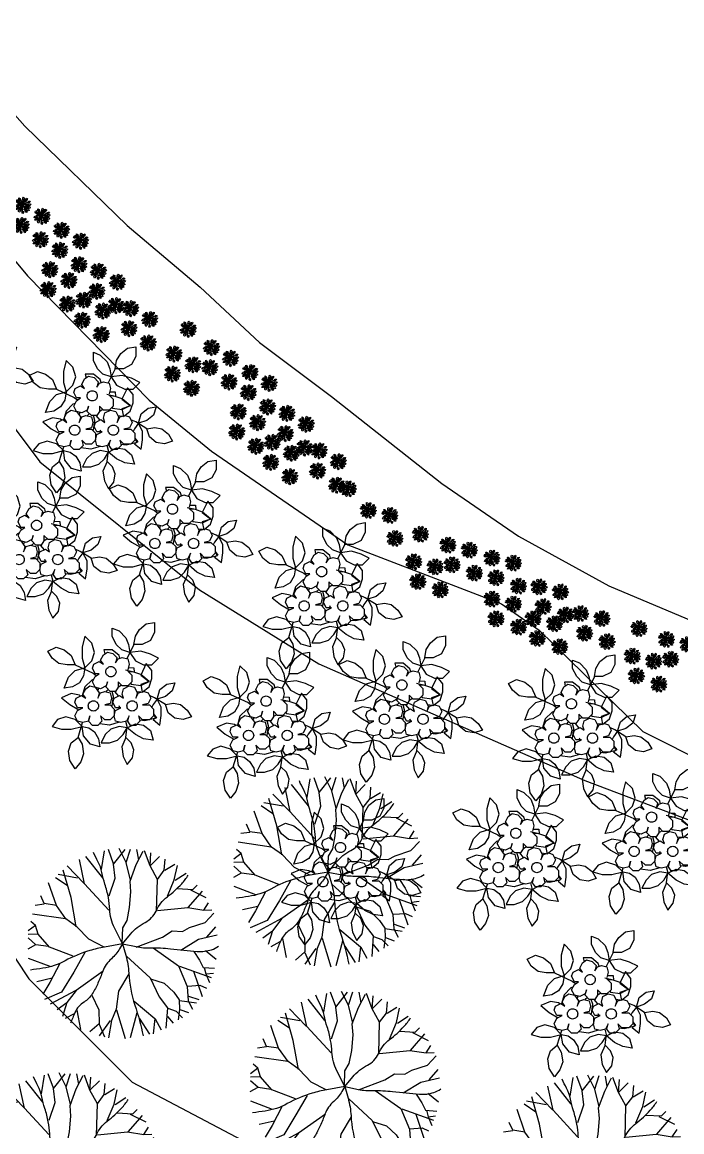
# Model space of a CAD drawing. Header units: millimetres. Extents: x 1101 to 4203, y 1053 to 1744.
# Drawn here: x 1254.37 to 1271.26, y 1560.61 to 1589.04 of the extents above; entities that cross this region are included whole.
import ezdxf

# ---------------------------------------------------------------- set-up
doc = ezdxf.new("R2010")
doc.units = ezdxf.units.MM
for name, color, linetype in [('01_Fina', 7, 'Continuous'), ('03_Gruesa', 7, 'Continuous'), ('NEW_PLANTS', 7, 'Continuous')]:
    doc.layers.add(name, color=color, linetype=linetype)
doc.styles.get("Standard").update_dxf_attribs({"font": 'arial.ttf'})

# ---------------------------------------------------------------- blocks, each defined once
blk = doc.blocks.new('shrubs1')
at = {"color": 70}
for points in [[(4341.3, 946.2, -0.243115), (4336, 947.1, -0.399574), (4341, 948.9, -0.151757), (4338.9, 947.7, -0.102993), (4341.3, 946.2, 4.231592)], [(4340.8, 952, -0.243115), (4338.9, 955.2, -0.399574), (4342.1, 953.4, -0.151757), (4340.5, 953.9, -0.102993), (4340.8, 952, 4.231592)], [(4343.6, 948, -0.243115), (4340.4, 949.8, -0.399574), (4344, 949.9, -0.151757), (4342.4, 949.5, -0.102993), (4343.6, 948, 4.231592)], [(4343.5, 951.8, -0.243115), (4341, 956.5, -0.399574), (4345.5, 953.8, -0.151757), (4343.2, 954.6, -0.102993), (4343.5, 951.8, 4.231592)], [(4344.5, 955, -0.243115), (4344.4, 958.8, -0.399574), (4346.3, 955.6, -0.151757), (4345.2, 956.8, -0.102993), (4344.5, 955, 4.231592)], [(4347, 950.2, -0.338305), (4347.7, 953.8, -0.306628), (4349.1, 949.7, -0.198031), (4347.9, 952, -0.284575), (4347, 950.2, 2.19888)], [(4349.4, 953.6, -0.243115), (4351.5, 958.5, -0.399574), (4352.1, 953.3, -0.151757), (4351.3, 955.6, -0.102993), (4349.4, 953.6, 4.231592)], [(4351.4, 952, -0.243115), (4354.6, 953.9, -0.399574), (4352.8, 950.6, -0.151757), (4353.3, 952.3, -0.102993), (4351.4, 952, 4.231592)], [(4352.8, 947.4, -0.338305), (4356.3, 946, -0.306628), (4352, 945.3, -0.198031), (4354.5, 946.1, -0.284575), (4352.8, 947.4, 2.19888)], [(4353.6, 954.2, -0.243115), (4356.8, 956, -0.399574), (4355.1, 952.8, -0.151757), (4355.5, 954.4, -0.102993), (4353.6, 954.2, 4.231592)], [(4355.3, 947.2, -0.243115), (4360.5, 946.2, -0.399574), (4355.6, 944.4, -0.151757), (4357.6, 945.7, -0.102993), (4355.3, 947.2, 4.231592)], [(4356.7, 950.5, -0.243115), (4360.4, 950.5, -0.399574), (4357.2, 948.6, -0.151757), (4358.5, 949.8, -0.102993), (4356.7, 950.5, 4.231592)], [(4339.9, 942.8, -0.243115), (4336.2, 942.8, -0.399574), (4339.3, 944.7, -0.151757), (4338.1, 943.6, -0.102993), (4339.9, 942.8, 4.231592)], [(4344.3, 940.9, -0.243115), (4340.3, 937.4, -0.399574), (4341.9, 942.4, -0.151757), (4341.7, 940, -0.102993), (4344.3, 940.9, 4.231592)], [(4343.5, 944.2, -0.243115), (4340.3, 942.3, -0.399574), (4342, 945.6, -0.151757), (4341.5, 943.9, -0.102993), (4343.5, 944.2, 4.231592)], [(4346.3, 943.4, -0.338305), (4343, 941.8, -0.306628), (4345.4, 945.5, -0.198031), (4344.3, 943.1, -0.284575), (4346.3, 943.4, 2.19888)], [(4347.4, 937.5, -0.243115), (4345.6, 934.3, -0.399574), (4345.5, 937.9, -0.151757), (4345.9, 936.3, -0.102993), (4347.4, 937.5, 4.231592)], [(4350.4, 941.8, -0.243115), (4350.4, 938.1, -0.399574), (4348.5, 941.2, -0.151757), (4349.7, 940, -0.102993), (4350.4, 941.8, 4.231592)], [(4352.1, 938.3, -0.243115), (4352.1, 934.6, -0.399574), (4350.2, 937.7, -0.151757), (4351.4, 936.5, -0.102993), (4352.1, 938.3, 4.231592)], [(4351.8, 944.5, -0.243115), (4355.1, 942.6, -0.399574), (4351.4, 942.6, -0.151757), (4353, 942.9, -0.102993), (4351.8, 944.5, 4.231592)], [(4353.3, 941.7, -0.243115), (4356, 937.1, -0.399574), (4351.4, 939.6, -0.151757), (4353.7, 938.9, -0.102993), (4353.3, 941.7, 4.231592)], [(4354.8, 944.1, -0.243115), (4359.1, 940.9, -0.399574), (4353.9, 941.4, -0.151757), (4356.3, 941.7, -0.102993), (4354.8, 944.1, 4.231592)]]:
    blk.add_lwpolyline(points, format="xyb", dxfattribs=at)
at = {"color": 46, "lineweight": 25}
for points in [[(4348.3, 946.7, 0.071347), (4339, 947.6, 7.890142)], [(4348.3, 946.7, 0.082733), (4340.6, 953.7, 20.273115)], [(4348.3, 946.7, 0.216963), (4341.6, 944.1, -0.417545)], [(4348.3, 946.7, 0.118288), (4343.4, 954.5, 14.536196)], [(4345.8, 936.4, -0.068386), (4348.3, 946.7, 3.442757)], [(4348.3, 946.7, -0.116255), (4353.2, 952.1, -0.060372)], [(4348.3, 946.7, -0.138137), (4358, 949.8, -6.895939)], [(4354.3, 946.2, 0.065358), (4348.3, 946.7, 1.516281)], [(4348.3, 946.7, -0.109166), (4349.7, 940.2, 0.286313)], [(4349.9, 949.1, 0.052373), (4351.3, 955.5, 35.05362)], [(4351.4, 936.7, 0.100215), (4350.9, 939.7, -1.505929)]]:
    blk.add_lwpolyline(points, format="xyb", dxfattribs=at)
for points in [[(4346.4, 948.9), (4342.3, 949.6)], [(4348.3, 946.7), (4344.5, 943.3)], [(4347.2, 953.2), (4345.2, 956.6)], [(4348.3, 946.7), (4348, 951.6)], [(4353.6, 939.1), (4348.3, 946.7)], [(4354.6, 953.5), (4355.4, 954.4)], [(4338.2, 943.6), (4340.3, 943.9)], [(4341.8, 940), (4343.1, 942.4)], [(4353, 943), (4349.9, 944.4)], [(4356.2, 941.8), (4354.5, 942.3)], [(4357.5, 945.6), (4355.4, 945.4)]]:
    blk.add_lwpolyline(points, dxfattribs=at)
at = {"color": 0, "flags": 1}
for tag, p in [('ITEM', (4350.4, 947)), ('SIZE', (4350.4, 945.8))]:
    blk.add_attdef(tag, p, '', height=0.5, dxfattribs=at)
blk = doc.blocks.new('s1')
blk.add_blockref('shrubs1', (0, 0))
blk = doc.blocks.new('shrubs')
at = {"layer": 'NEW_PLANTS', "color": 70, "linetype": 'Continuous'}
for points in [[(4520.96, 914.63), (4520.96, 913.08), (4520.3, 911.76), (4518.98, 911.1), (4517.65, 911.1), (4517.87, 912.42), (4518.54, 913.53), (4519.64, 914.41)], [(4509.71, 912.42), (4509.27, 910.66), (4509.27, 908.89), (4509.71, 907.35), (4510.82, 908.45), (4511.26, 909.78), (4510.82, 911.32)], [(4514.12, 913.75), (4515.23, 913.3), (4516.33, 912.2), (4516.77, 911.1), (4516.99, 909.78), (4515.67, 910.22), (4514.79, 911.1), (4514.12, 912.42)], [(4503.76, 910), (4505.08, 910.66), (4506.4, 910.22), (4507.51, 909.33), (4508.17, 907.79), (4506.85, 907.79), (4505.52, 908.01), (4504.42, 908.89)], [(4521.62, 908.89), (4520.3, 909.55), (4518.76, 910), (4516.99, 909.78), (4517.87, 908.45), (4519.2, 907.79), (4520.52, 907.79)], [(4506.4, 904.04), (4507.07, 905.8), (4508.17, 906.91), (4509.71, 907.35), (4509.49, 906.03), (4508.83, 904.92), (4507.73, 904.26)], [(4518.98, 903.38), (4520.08, 904.26), (4520.52, 905.58), (4520.52, 906.91), (4519.64, 908.01), (4518.73, 906.15), (4520.1, 905.12), (4518.73, 904.64)], [(4524.27, 904.92), (4523.83, 903.6), (4522.73, 902.72), (4521.4, 902.28), (4521.84, 903.82), (4522.95, 904.7)], [(4526.92, 899.41), (4525.59, 898.97), (4524.27, 899.19), (4523.17, 900.07), (4522.73, 901.39), (4524.05, 901.61), (4525.15, 901.39), (4526.25, 900.51)], [(4504.42, 897.86), (4505.96, 897.42), (4507.51, 897.42), (4509.27, 897.86), (4508.17, 898.97), (4506.63, 899.41), (4505.3, 898.97)], [(4520.74, 895.66), (4519.2, 895.88), (4517.87, 896.54), (4516.55, 897.64), (4517.87, 898.3), (4519.2, 898.08), (4520.3, 897.2)], [(4512.14, 894.55), (4510.6, 895), (4509.49, 896.32), (4509.27, 897.86), (4510.37, 897.64), (4511.26, 896.98), (4511.92, 895.88)], [(4512.36, 895.22), (4513.68, 895.22), (4515.01, 895.66), (4515.89, 896.54), (4516.55, 897.64), (4515.23, 897.86), (4513.9, 897.42), (4513.02, 896.54)], [(4508.17, 891.03), (4507.29, 892.35), (4507.07, 893.89), (4507.51, 895.22), (4508.61, 896.1), (4509.27, 895), (4509.49, 893.45), (4509.05, 892.13)], [(4516.55, 891.69), (4517.43, 892.79), (4517.65, 894.11), (4517.21, 895.22), (4516.33, 896.1), (4515.67, 894.55), (4515.89, 893.01)]]:
    blk.add_lwpolyline(points, close=True, dxfattribs=at)
for points in [[(4517.65, 911.1), (4516.51, 908.81)], [(4515.38, 908.87), (4515.23, 909.33), (4514.12, 910.22), (4512.8, 910.22), (4512.94, 909.6)], [(4508.17, 907.79), (4511.04, 906.47), (4511.57, 906.06)], [(4512.61, 908.04), (4512.58, 907.98)], [(4517.1, 904.86), (4517.21, 904.7), (4518.76, 904.48), (4520.08, 905.14), (4518.76, 906.25), (4517.63, 906.63), (4516.28, 906.94)], [(4516.73, 907.38), (4517.65, 907.35), (4517.7, 906.63), (4516.76, 906.69)], [(4511.15, 905.48), (4510.82, 905.36), (4509.71, 904.26), (4509.29, 902.8)], [(4511.78, 903.65), (4511.92, 903.82), (4511.94, 904.04)], [(4513.48, 903.84), (4513.12, 903.47)], [(4513.13, 903.47), (4513.24, 903.6)], [(4513.25, 904.76), (4513.28, 904.74)], [(4514.03, 901.09), (4514.12, 901.17), (4514.34, 902.72), (4514.11, 903.52)], [(4514.52, 903.52), (4515.14, 902.77)], [(4515.65, 904.51), (4515.23, 904.26), (4515.11, 904.26)], [(4518.78, 903.4), (4518.09, 903.48)], [(4509.02, 902.78), (4508.83, 902.94), (4507.51, 903.16), (4505.96, 902.5), (4507.29, 901.39), (4508.74, 900.56)], [(4518.37, 903.26), (4518.15, 903.21)], [(4522.73, 901.39), (4520.96, 902.5), (4520.15, 902.86)], [(4520.8, 899.88), (4521.27, 899.28), (4520.74, 898.97), (4521.84, 898.08), (4522.06, 899.63), (4522.06, 900.95), (4521.4, 902.28), (4520.74, 901.39), (4520.52, 900.95)], [(4514.45, 900.25), (4514.6, 900.19)], [(4515.42, 900.83), (4515.23, 901.17)], [(4520.8, 899.76), (4521.18, 899.19), (4519.42, 898.75), (4518.57, 898.85)], [(4508.61, 896.1), (4509.35, 898.5)], [(4515.25, 898.56), (4515.23, 898.53), (4513.68, 898.08), (4512.14, 898.3), (4512.11, 898.33)], [(4516.33, 896.1), (4516.55, 897.86), (4516.35, 898.68)], [(4516.8, 899.33), (4516.75, 899.35)]]:
    blk.add_lwpolyline(points, dxfattribs=at)
at = {"layer": 'NEW_PLANTS', "color": 30, "linetype": 'Continuous', "true_color": 0xf26722}
blk.add_lwpolyline([(4516.64, 906.81), (4517.3, 906.15), (4517.3, 905.06), (4516.64, 904.4), (4515.76, 904.4), (4515.11, 905.06), (4515.11, 904.18), (4514.67, 903.52), (4513.79, 903.52), (4513.13, 904.18), (4513.35, 905.06), (4513.13, 904.4), (4512.26, 903.96), (4511.38, 904.18), (4510.94, 905.06), (4511.38, 905.93), (4512.04, 906.37), (4511.38, 906.37), (4510.94, 907.25), (4511.16, 907.91), (4512.04, 908.34), (4512.7, 907.91), (4512.26, 908.56), (4512.7, 909.44), (4513.35, 909.88), (4514.23, 909.66), (4514.89, 909), (4514.67, 908.12), (4515.11, 908.78), (4515.76, 909), (4516.64, 908.78), (4516.86, 907.91), (4516.64, 907.03)], dxfattribs=at)
for points in [[(4513.1, 906.71, -0.098476), (4513.16, 907.03, -0.098485), (4513.34, 907.29, -0.098498), (4513.61, 907.47, -0.098507), (4513.93, 907.54, -0.098507), (4514.24, 907.47, -0.098498), (4514.51, 907.29, -0.098485), (4514.69, 907.03, -0.098476), (4514.75, 906.71, -0.098476), (4514.69, 906.39, -0.098485), (4514.51, 906.12, -0.098498), (4514.24, 905.94, -0.098507), (4513.93, 905.88, -0.098507), (4513.61, 905.94, -0.098498), (4513.34, 906.12, -0.098485), (4513.16, 906.39, -0.098476)], [(4510.27, 901.17, -0.098476), (4510.33, 901.49, -0.098485), (4510.51, 901.76, -0.098498), (4510.78, 901.94, -0.098507), (4511.1, 902, -0.098507), (4511.42, 901.94, -0.098498), (4511.68, 901.76, -0.098485), (4511.86, 901.49, -0.098476), (4511.93, 901.17, -0.098476), (4511.86, 900.86, -0.098485), (4511.68, 900.59, -0.098498), (4511.42, 900.41, -0.098507), (4511.1, 900.34, -0.098507), (4510.78, 900.41, -0.098498), (4510.51, 900.59, -0.098485), (4510.33, 900.86, -0.098476)], [(4516.51, 901.17, -0.098476), (4516.57, 901.49, -0.098485), (4516.75, 901.76, -0.098498), (4517.02, 901.94, -0.098507), (4517.34, 902, -0.098507), (4517.66, 901.94, -0.098498), (4517.93, 901.76, -0.098485), (4518.11, 901.49, -0.098476), (4518.17, 901.17, -0.098476), (4518.11, 900.86, -0.098485), (4517.93, 900.59, -0.098498), (4517.66, 900.41, -0.098507), (4517.34, 900.34, -0.098507), (4517.02, 900.41, -0.098498), (4516.75, 900.59, -0.098485), (4516.57, 900.86, -0.098476)]]:
    blk.add_lwpolyline(points, format="xyb", close=True, dxfattribs=at)
for points in [[(4509.41, 900.89), (4508.53, 900.89), (4508.1, 901.77), (4508.31, 902.43), (4509.19, 902.87), (4509.85, 902.43), (4509.41, 903.08), (4509.85, 903.96), (4510.51, 904.4), (4511.38, 904.18), (4512.04, 903.3), (4511.82, 902.43), (4512.26, 903.3), (4512.92, 903.52), (4513.79, 903.3), (4514.01, 902.43), (4513.79, 901.55), (4512.92, 901.33), (4513.79, 901.33), (4514.45, 900.67), (4514.45, 899.58), (4513.79, 898.92), (4512.92, 898.92), (4512.26, 899.58), (4512.48, 898.7), (4511.82, 898.04), (4510.94, 898.04), (4510.29, 898.7), (4510.51, 899.58), (4510.29, 898.7), (4509.41, 898.48), (4508.53, 898.7), (4508.1, 899.58), (4508.53, 900.46)], [(4515.54, 900.89), (4514.67, 900.89), (4514.23, 901.77), (4514.45, 902.43), (4515.33, 902.87), (4515.98, 902.43), (4515.76, 903.08), (4515.98, 903.96), (4516.86, 904.4), (4517.74, 904.18), (4518.17, 903.3), (4517.95, 902.43), (4518.39, 903.3), (4519.27, 903.52), (4519.93, 903.3), (4520.36, 902.43), (4519.93, 901.55), (4519.05, 901.33), (4520.15, 901.33), (4520.8, 900.67), (4520.8, 899.58), (4520.15, 898.92), (4519.05, 898.92), (4518.39, 899.58), (4518.61, 898.7), (4517.95, 898.04), (4517.08, 898.04), (4516.64, 898.7), (4516.86, 899.58), (4516.42, 898.7), (4515.54, 898.48), (4514.67, 898.7), (4514.45, 899.58), (4514.67, 900.46)]]:
    blk.add_lwpolyline(points, close=True, dxfattribs=at)
blk = doc.blocks.new('tree9')
at = {"color": 106}
for p, q in [((950.75, 450.95), (951.14, 453.4)), ((952.34, 451.69), (951.65, 453.57)), ((952.34, 451.63), (953.87, 453.57)), ((953.99, 451.86), (953.08, 453.69)), ((953.99, 451.86), (954.56, 453.63)), ((955.3, 451.58), (956.21, 453.34)), ((955.64, 452.2), (955.41, 453.57)), ((957.12, 451.41), (956.38, 453.4)), ((948.53, 449.07), (947.84, 452.26)), ((950.91, 449.87), (948.69, 452.66)), ((954.56, 449.53), (953.99, 451.86)), ((957.12, 451.41), (957.24, 453.12)), ((957.12, 451.41), (958.38, 452.66)), ((959, 450.84), (959.11, 452.31)), ((946.75, 447.25), (945.73, 450.84)), ((948.46, 449.12), (946.24, 451.41)), ((952.56, 449.81), (952.34, 451.63)), ((954.5, 449.41), (955.3, 451.58)), ((958.09, 449.64), (957.12, 451.41)), ((958.09, 449.64), (959, 450.84)), ((959.06, 450.84), (960.36, 451.63)), ((960.31, 449.58), (960.71, 451.47)), ((960.42, 449.53), (961.85, 450.44)), ((944.82, 446.22), (943.8, 449.19)), ((946.24, 448.84), (944.71, 449.87)), ((947.61, 449.81), (945.05, 450.27)), ((951.71, 445.6), (948.53, 449.07)), ((951.77, 447.47), (952.56, 449.81)), ((954.62, 447.99), (954.5, 449.41)), ((957.97, 445.49), (958.09, 449.64)), ((959.4, 447.42), (960.31, 449.58)), ((962.76, 448.33), (963.33, 448.9)), ((943.23, 446.46), (942.77, 447.47)), ((954.44, 445.94), (954.62, 447.99)), ((960.71, 448.44), (962.76, 448.33)), ((962.14, 445.94), (964.01, 448.11)), ((962.42, 448.28), (964.47, 447.25)), ((943.23, 446.39), (942.03, 446.22)), ((944.82, 446.22), (943.23, 446.46)), ((946.07, 444.46), (944.82, 446.22)), ((947.44, 443.43), (946.75, 447.25)), ((964.18, 445.6), (964.81, 446.57)), ((946.02, 444.46), (941.69, 445.09)), ((954.1, 444.23), (954.44, 445.94)), ((958.09, 445.54), (962.07, 445.94)), ((962.07, 445.94), (964.18, 445.6)), ((964.18, 445.6), (965.26, 445.65)), ((964.36, 444), (965.49, 445.2)), ((942.09, 443.6), (941.12, 442.87)), ((942.09, 443.6), (941.46, 444.12)), ((942.42, 442.46), (942.09, 443.6)), ((947.5, 443.43), (946.07, 444.46)), ((949.09, 441.78), (947.5, 443.43)), ((953.48, 441.27), (953.53, 443.27)), ((953.53, 443.27), (954.1, 444.23)), ((961.39, 442.81), (962.3, 443.32)), ((962.3, 443.32), (964.36, 444)), ((964.58, 442.06), (965.77, 443.43)), ((942.42, 442.46), (941.12, 442.41)), ((942.14, 441.05), (941.12, 441.95)), ((943.91, 440.76), (942.42, 442.46)), ((951.08, 440.76), (949.09, 441.78)), ((955.3, 440.76), (958.77, 442.06)), ((958.77, 442.06), (960.03, 442.87)), ((960.03, 442.87), (961.39, 442.81)), ((961.17, 440.36), (963.5, 441.78)), ((963.5, 441.78), (965.95, 442.35)), ((942.09, 441.05), (941.06, 440.48)), ((943.8, 440.81), (942.14, 441.05)), ((947.04, 439.56), (943.91, 440.76)), ((957.52, 440.65), (960.88, 438.31)), ((962.87, 440.19), (963.61, 439.05)), ((964.41, 440.3), (965.83, 439.16)), ((944.02, 438.19), (941.17, 439.27)), ((948.58, 440.02), (947.1, 437.45)), ((954.05, 439.56), (957.12, 436.72)), ((963.61, 439.05), (964.12, 438.08)), ((945.28, 438.59), (943.96, 436.08)), ((947.1, 437.45), (945.5, 434.83)), ((950.97, 437.57), (947.44, 435.07)), ((954.33, 437.23), (952.97, 434.95)), ((960.88, 438.31), (962.01, 435.58)), ((961, 438.25), (965.15, 436.77)), ((962.82, 437.57), (963.95, 434.26)), ((964.12, 438.08), (965.61, 437.97)), ((964.23, 438.08), (964.47, 437.23)), ((964.47, 437.23), (965.44, 437.34)), ((964.47, 437.23), (964.92, 436.08)), ((944.25, 436.66), (942.26, 436.2)), ((943.96, 436.08), (943.06, 434.55)), ((957.12, 436.72), (958.32, 434.21)), ((957.17, 436.6), (959, 436.03)), ((959, 436.03), (960.25, 434.83)), ((945.5, 434.83), (943.28, 433.86)), ((947.38, 435.07), (944.02, 433.24)), ((947.44, 435.07), (946.18, 433.47)), ((949.49, 434.43), (950.4, 432.5)), ((952.97, 434.95), (952.68, 432.61)), ((960.25, 434.83), (960.93, 433.81)), ((962.01, 435.58), (962.14, 433.7)), ((962.07, 435.64), (963.67, 435.75)), ((962.19, 434.32), (963.55, 433.86)), ((963.67, 435.75), (964.52, 435.35)), ((946.18, 433.42), (944.93, 432.5)), ((946.18, 433.47), (945.61, 431.64)), ((955.02, 433.64), (957.75, 431.36)), ((958.32, 434.21), (959.4, 432.78)), ((960.93, 433.81), (961, 432.56)), ((961, 433.75), (963.22, 433.42)), ((962.14, 433.7), (962.7, 432.61)), ((947.15, 431.99), (945.96, 431.36)), ((947.5, 432.45), (948.01, 429.94)), ((950.4, 432.5), (950.46, 430.68)), ((952.68, 432.61), (952.05, 431.13)), ((952.73, 432.5), (953.87, 428.74)), ((955.41, 432.1), (954.5, 428.85)), ((955.7, 431.42), (957.06, 429.31)), ((959.4, 432.78), (959.22, 430.1)), ((959.4, 431.64), (960.14, 430.74)), ((959.46, 432.73), (960.54, 432.33)), ((960.54, 432.33), (961.39, 431.48)), ((961, 432.56), (960.82, 431.19)), ((961.05, 432.56), (962.19, 432.16)), ((950.46, 430.68), (949.21, 429.6)), ((951.88, 431.13), (950.46, 429.09)), ((950.46, 430.62), (951.14, 428.97)), ((952.05, 431.13), (951.65, 428.85)), ((957.75, 431.36), (957.52, 429.37)), ((957.81, 431.31), (958.6, 429.88))]:
    blk.add_line(p, q, dxfattribs=at)
for points in [[(953.51, 441.18), (952.47, 443.26, -0.10411), (951.83, 445.71, 0.032984), (951.65, 447.25, 0.034072), (951.2, 449.01, -0.030956), (950.8, 450.55, 0.076171), (950.29, 451.98, -0.026216), (949.72, 453.17, 1.568784)], [(953.51, 441.18), (954.56, 442.46, -0.107856), (956.49, 444, 0.175024), (957.92, 445.49, -0.125464), (959.4, 447.36, 0.043348), (961.28, 449.07, 0.04978), (962.14, 450.21, -8.896609)], [(953.51, 441.18), (951.14, 440.76, 0.029099), (949.21, 440.3, 0.05336), (945.96, 438.94, -0.09082), (943.06, 437.97, -0.003401), (941.41, 437.74, 1.084963)], [(953.51, 441.18), (953.13, 440.53, -0.07796), (952.05, 439.22, 0.120857), (950.91, 437.57, -0.011392), (950.29, 436.03, -0.038005), (949.54, 434.61, -0.112949), (948.46, 433.53, 0.14803), (947.27, 432.16, 0.020427), (946.7, 430.74, 1.639795)], [(953.51, 441.18), (955.3, 440.81, 0.056937), (957.24, 440.65, -0.035612), (959.79, 440.53, 0.008822), (963.33, 440.19, 0.099585), (965.2, 440.41, 0.073278), (966.12, 440.87, -1.918828)], [(953.51, 441.18), (953.94, 439.67, -0.054456), (954.33, 437.34, 0.065281), (955.13, 433.13, -0.028329), (956.21, 429.09, 4.035528)]]:
    blk.add_lwpolyline(points, format="xyb", dxfattribs=at)
at = {"color": 106, "flags": 1}
for tag, p in [('ITEM', (953.79, 443.71)), ('SIZE', (953.53, 441.16))]:
    blk.add_attdef(tag, p, '', height=2.09, dxfattribs=at)
blk = doc.blocks.new('Borde del rio puyo')
at = {"xscale": 0.01683469536077231, "yscale": 0.01683469536077231, "zscale": 0.01683469536077231}
for p, rotation in [((1185.778, 1554.259), 11.40241059037434), ((1186.268, 1553.98), 11.40241059037434), ((1185.736, 1553.744), 11.40241059037434), ((1186.765, 1553.621), 11.40241059037434), ((1186.226, 1553.378), 11.40241059037434), ((1187.255, 1553.342), 11.40241059037434), ((1186.723, 1553.106), 11.40241059037434), ((1187.214, 1552.739), 11.40241059037434), ((1186.467, 1552.613), 11.40241059037434), ((1187.712, 1552.571), 11.40241059037434), ((1186.957, 1552.334), 11.40241059037434), ((1188.202, 1552.292), 11.40241059037434), ((1186.425, 1552.098), 11.40241059037434), ((1187.67, 1552.056), 11.40241059037434), ((1186.916, 1551.731), 11.40241059037434), ((1187.337, 1551.831), 11.40241059037434), ((1188.161, 1551.69), 11.40241059037434), ((1188.537, 1551.615), 11.40241059037434), ((1187.295, 1551.317), 11.40241059037434), ((1187.827, 1551.553), 11.40241059037434), ((1189.027, 1551.336), 11.40241059037434), ((1188.495, 1551.1), 11.40241059037434), ((1190.014, 1551.084), 11.40241059037434), ((1187.785, 1550.95), 11.40241059037434), ((1188.986, 1550.733), 11.40241059037434), ((1189.648, 1550.453), 11.40241059037434), ((1190.608, 1550.616), 11.40241059037434), ((1190.138, 1550.174), 11.40241059037434), ((1191.098, 1550.337), 11.40241059037434), ((1189.606, 1549.938), 11.40241059037434), ((1190.566, 1550.101), 11.40241059037434), ((1191.596, 1549.977), 11.40241059037434), ((1191.057, 1549.734), 11.40241059037434), ((1192.086, 1549.698), 11.40241059037434), ((1190.096, 1549.572), 11.40241059037434), ((1191.554, 1549.463), 11.40241059037434), ((1192.044, 1549.096), 11.40241059037434), ((1191.298, 1548.969), 11.40241059037434), ((1192.543, 1548.928), 11.40241059037434), ((1191.256, 1548.455), 11.40241059037434), ((1191.788, 1548.691), 11.40241059037434), ((1193.033, 1548.649), 11.40241059037434), ((1192.167, 1548.188), 11.40241059037434), ((1192.501, 1548.413), 11.40241059037434), ((1191.746, 1548.088), 11.40241059037434), ((1192.657, 1547.909), 11.40241059037434), ((1192.991, 1548.046), 11.40241059037434), ((1193.368, 1547.971), 11.40241059037434), ((1192.125, 1547.673), 11.40241059037434), ((1193.858, 1547.693), 11.40241059037434), ((1193.326, 1547.457), 11.40241059037434), ((1192.616, 1547.307), 11.40241059037434), ((1193.816, 1547.09), 11.40241059037434), ((1205.461, 1528.779), 27.87237732588207), ((1205.975, 1528.224), 27.87237732588207), ((1206.524, 1528.096), 27.87237732588207), ((1206.655, 1527.506), 27.87237732588207), ((1207.309, 1527.616), 27.87237732588207), ((1208.011, 1527.336), 27.87237732588207), ((1208.56, 1527.208), 27.87237732588207), ((1207.136, 1526.908), 27.87237732588207), ((1208.117, 1526.831), 27.87237732588207), ((1209.139, 1527.004), 27.87237732588207), ((1209.688, 1526.875), 27.87237732588207), ((1207.685, 1526.779), 27.87237732588207), ((1208.691, 1526.618), 27.87237732588207), ((1207.242, 1526.402), 27.87237732588207), ((1209.245, 1526.498), 27.87237732588207), ((1209.819, 1526.286), 27.87237732588207), ((1210.345, 1526.266), 27.87237732588207), ((1207.816, 1526.19), 27.87237732588207), ((1209.139, 1525.953), 27.87237732588207), ((1210.894, 1526.137), 27.87237732588207), ((1209.688, 1525.824), 27.87237732588207), ((1210.451, 1525.76), 27.87237732588207), ((1209.245, 1525.447), 27.87237732588207), ((1210.195, 1525.45), 27.87237732588207), ((1211.025, 1525.548), 27.87237732588207), ((1211.407, 1525.583), 27.87237732588207), ((1211.956, 1525.454), 27.87237732588207), ((1209.82, 1525.235), 27.87237732588207), ((1210.744, 1525.322), 27.87237732588207), ((1212.907, 1525.199), 27.87237732588207), ((1210.301, 1524.945), 27.87237732588207), ((1211.513, 1525.077), 27.87237732588207), ((1212.088, 1524.865), 27.87237732588207), ((1213.61, 1524.919), 27.87237732588207), ((1210.875, 1524.732), 27.87237732588207), ((1214.159, 1524.791), 27.87237732588207), ((1212.735, 1524.491), 27.87237732588207), ((1213.284, 1524.362), 27.87237732588207), ((1213.716, 1524.413), 27.87237732588207), ((1212.84, 1523.985), 27.87237732588207), ((1213.415, 1523.773), 27.87237732588207)]:
    blk.add_blockref('s1', p, dxfattribs=dict(at, rotation=rotation))
for name, p, xscale, yscale, zscale in [('shrubs', (536.522, 1437.167), 0.1586335689872081, 0.1586335689872081, 0.1586335689872081), ('shrubs', (540.099, 1435.636), 0.1586335689872081, 0.1586335689872081, 0.1586335689872081), ('shrubs', (542.155, 1432.733), 0.1586335689872081, 0.1586335689872081, 0.1586335689872081), ('shrubs', (538.676, 1432.319), 0.1586335689872081, 0.1586335689872081, 0.1586335689872081), ('shrubs', (545.977, 1431.131), 0.1586335689872081, 0.1586335689872081, 0.1586335689872081), ('shrubs', (540.579, 1428.569), 0.1586335689872081, 0.1586335689872081, 0.1586335689872081), ('shrubs', (548.033, 1428.228), 0.1586335689872081, 0.1586335689872081, 0.1586335689872081), ('shrubs', (544.554, 1427.815), 0.1586335689872081, 0.1586335689872081, 0.1586335689872081), ('shrubs', (552.374, 1427.746), 0.1586335689872081, 0.1586335689872081, 0.1586335689872081), ('tree9', (1076.197, 1481.206), 0.1950770953426661, 0.1950770953426661, 0.1950770953426661), ('shrubs', (554.43, 1424.843), 0.1586335689872081, 0.1586335689872081, 0.1586335689872081), ('shrubs', (550.951, 1424.429), 0.1586335689872081, 0.1586335689872081, 0.1586335689872081), ('shrubs', (546.458, 1424.064), 0.1586335689872081, 0.1586335689872081, 0.1586335689872081), ('tree9', (1070.928, 1479.366), 0.1950770953426661, 0.1950770953426661, 0.1950770953426661), ('shrubs', (552.855, 1420.679), 0.1586335689872081, 0.1586335689872081, 0.1586335689872081), ('tree9', (1076.622, 1475.708), 0.1950770953426661, 0.1950770953426661, 0.1950770953426661), ('tree9', (1069.39, 1473.618), 0.1950770953426661, 0.1950770953426661, 0.1950770953426661), ('tree9', (1082.931, 1473.561), 0.1950770953426661, 0.1950770953426661, 0.1950770953426661)]:
    blk.add_blockref(name, p, dxfattribs=dict(xscale=xscale, yscale=yscale, zscale=zscale))

msp = doc.modelspace()

# ---------------------------------------------------------------- hatches: boundary and pattern name
at = {"layer": '03_Gruesa', "true_color": 0x17923e}
h = msp.add_hatch(color=114, dxfattribs=at)
h.dxf.hatch_style = 1
edge = h.paths.add_edge_path()
edge.add_arc((1254.359, 1543.235), 5, 0, 65.7468)
edge.add_spline(control_points=[(1256.413, 1547.794), (1254.61, 1548.606), (1252.824, 1549.482), (1249.084, 1551.481), (1247.137, 1552.621), (1243.314, 1555.081), (1241.43, 1556.411), (1236.978, 1559.843), (1234.503, 1562.015), (1229.899, 1566.487), (1227.771, 1568.786), (1225.719, 1571.191), (1225.652, 1571.269), (1225.586, 1571.347)], knot_values=[16.439063, 16.439063, 16.439063, 16.439063, 20.711648, 20.711648, 25.494821, 25.494821, 30.277994, 30.277994, 37.432012, 37.432012, 44.58603, 44.58603, 44.825396, 44.825396, 44.825396, 44.825396], degree=3, periodic=0)
edge.add_arc((1221.774, 1568.112), 5, 41.5909, 167.1964)
edge.add_line((1216.898, 1569.22), (1206.452, 1523.254))
edge.add_line((1206.452, 1523.254), (1203.595, 1491.027))
edge.add_arc((1208.575, 1490.585), 5, 174.9335, 236.4016)
edge.add_line((1205.808, 1486.42), (1252.126, 1455.649))
edge.add_line((1252.126, 1455.649), (1253.018, 1455.4))
edge.add_arc((1254.359, 1460.217), 5, 254.441, 360)
edge.add_line((1259.359, 1460.217), (1259.359, 1543.235))
h.paths.add_polyline_path([(1294.359, 1506.484), (1279.359, 1506.484), (1264.359, 1506.484), (1264.246, 1468.381, 0.676509), (1272.851, 1464.902), (1298.392, 1491.484), (1294.359, 1491.484)])
edge = h.paths.add_edge_path()
edge.add_spline(control_points=[(1314.725, 1539.935), (1314.05, 1539.844), (1313.373, 1539.758), (1308.851, 1539.231), (1304.918, 1538.973), (1296.78, 1538.871), (1292.558, 1539.049), (1284.113, 1539.888), (1279.887, 1540.548), (1274.009, 1541.84), (1272.338, 1542.249), (1270.673, 1542.703)], knot_values=[55.871493, 55.871493, 55.871493, 55.871493, 57.465058, 57.465058, 66.471798, 66.471798, 76.038145, 76.038145, 85.604491, 85.604491, 89.418503, 89.418503, 89.418503, 89.418503], degree=3, periodic=0)
edge.add_arc((1269.359, 1537.878), 5, 76.2614, 180)
edge.add_line((1264.359, 1537.878), (1264.359, 1521.484))
edge.add_line((1264.359, 1521.484), (1279.359, 1521.484))
edge.add_line((1279.359, 1521.484), (1294.359, 1521.484))
edge.add_line((1294.359, 1521.484), (1309.359, 1521.484))
edge.add_line((1309.359, 1521.484), (1318.998, 1531.515))
edge.add_arc((1315.392, 1534.979), 5, 316.1441, 457.671)

# ---------------------------------------------------------------- linework, layer by layer
msp.add_spline([(1206.55, 1742.411), (1198.036, 1713.245), (1191.712, 1699.458), (1188.115, 1692.655), (1185.804, 1676.355), (1188.204, 1664.121), (1192.37, 1645.395), (1198.957, 1631.579), (1205.919, 1617.923), (1212.006, 1606.116), (1219.798, 1593.741), (1226.027, 1584.556), (1235.412, 1573.916), (1239.381, 1569.044), (1262.456, 1553.753), (1273.817, 1547.943), (1292.279, 1545.864), (1304.629, 1545.032), (1323.86, 1547.241), (1343.768, 1554.244), (1348.177, 1560.24), (1355.099, 1558.478), (1361.05, 1563.528), (1368.811, 1564.744), (1375.81, 1569.684), (1387.223, 1575.308), (1397.875, 1585.58), (1409.717, 1597.182), (1418.41, 1615.582), (1419.855, 1625.077), (1420.374, 1641.997), (1422.228, 1651.701), (1429.173, 1651.447), (1435.26, 1654.709), (1443.361, 1656.59), (1455.3, 1651.182), (1462.27, 1643.182), (1465.927, 1633.22), (1474.194, 1620.717), (1478.652, 1616.668), (1481.052, 1602.658), (1484.132, 1591.314), (1484.891, 1574.332), (1484.358, 1564.209), (1486.422, 1559.181), (1489.394, 1548.073), (1492.669, 1543.867), (1495.886, 1536.945), (1501.551, 1533.066), (1522.852, 1526.997), (1548.84, 1524.652), (1563.366, 1519.91), (1597.015, 1518.916), (1608.069, 1518.759), (1621.874, 1530.8), (1629.228, 1540.852), (1637.328, 1541.751), (1654.578, 1528.415), (1666.447, 1514.072), (1678.809, 1502.283), (1683.259, 1485.417), (1688.258, 1473.248), (1696.093, 1461.999), (1707.128, 1455.142), (1716.579, 1451.321), (1728.091, 1440.45), (1739.119, 1428.492), (1751.998, 1419.885), (1768.138, 1407.716), (1779.751, 1403.892), (1792.302, 1394.742), (1800.327, 1389.872), (1811.751, 1382.948), (1818.472, 1377.635), (1820.168, 1369.015), (1828.212, 1360.848), (1834.333, 1353.311), (1847.27, 1343.538), (1858.598, 1336.789), (1868.42, 1330.801), (1878.399, 1329.631), (1894.155, 1331.085)], degree=3)
at = {"layer": '01_Fina', "linetype": 'Continuous'}
for points in [[(1252.282, 1588.804), (1254.432, 1586.384), (1257.052, 1583.834), (1258.922, 1582.254), (1260.442, 1580.834), (1262.292, 1579.454), (1265.112, 1577.224), (1267.082, 1575.874), (1269.392, 1574.604), (1272.052, 1573.484), (1274.152, 1572.554), (1276.312, 1571.674), (1279.362, 1570.904), (1281.412, 1570.474), (1284.992, 1570.124), (1287.522, 1570.114), (1290.052, 1570.124), (1293.662, 1570.124)], [(1252.692, 1584.714), (1254.502, 1582.544), (1257.622, 1579.364), (1259.212, 1578.054), (1262.712, 1575.654), (1266.642, 1574.144), (1267.612, 1573.464), (1270.262, 1570.874), (1271.982, 1570.004), (1274.572, 1569.444), (1279.362, 1568.814), (1282.782, 1568.774), (1285.092, 1568.314), (1286.642, 1568.034), (1289.762, 1567.644), (1292.342, 1567.324), (1295.032, 1566.794)], [(1252.862, 1580.384), (1254.822, 1577.784), (1258.912, 1574.504), (1261.962, 1572.604), (1268.782, 1569.614), (1272.162, 1568.334), (1277.222, 1567.014), (1282.252, 1566.244), (1285.492, 1565.864), (1287.072, 1565.554), (1288.632, 1565.424), (1289.992, 1565.174), (1292.072, 1564.444), (1295.182, 1564.114)], [(1249.122, 1572.714), (1254.532, 1564.534), (1257.182, 1561.884), (1260.472, 1560.154), (1264.552, 1559.004), (1275.672, 1556.404), (1278.382, 1555.484), (1283.792, 1552.894), (1286.702, 1551.974), (1290.722, 1551.614), (1293.362, 1552.274), (1295.572, 1553.404), (1297.862, 1554.584), (1300.792, 1555.854), (1303.452, 1556.524), (1305.712, 1557.234), (1308.282, 1557.974), (1310.472, 1558.424), (1312.952, 1558.584), (1315.922, 1558.544), (1319.022, 1558.504), (1321.692, 1558.474), (1324.062, 1558.434), (1326.952, 1558.474)]]:
    msp.add_lwpolyline(points, dxfattribs=at)
at = {"layer": '03_Gruesa', "color": 116, "true_color": 0x136734}
msp.add_open_spline([(1225.586, 1571.347), (1225.652, 1571.269), (1225.719, 1571.191), (1227.771, 1568.786), (1229.899, 1566.487), (1234.503, 1562.015), (1236.978, 1559.843), (1241.43, 1556.411), (1243.314, 1555.081), (1247.137, 1552.621), (1249.084, 1551.481), (1252.824, 1549.482), (1254.61, 1548.606), (1256.413, 1547.794)], degree=3, knots=[16.439063, 16.439063, 16.439063, 16.439063, 16.678429, 16.678429, 23.832447, 23.832447, 30.986465, 30.986465, 35.769638, 35.769638, 40.552811, 40.552811, 44.825396, 44.825396, 44.825396, 44.825396], dxfattribs=at)

# ---------------------------------------------------------------- block references
msp.add_blockref('Borde del rio puyo', (0, 0))

doc.saveas('drawing.dxf')
